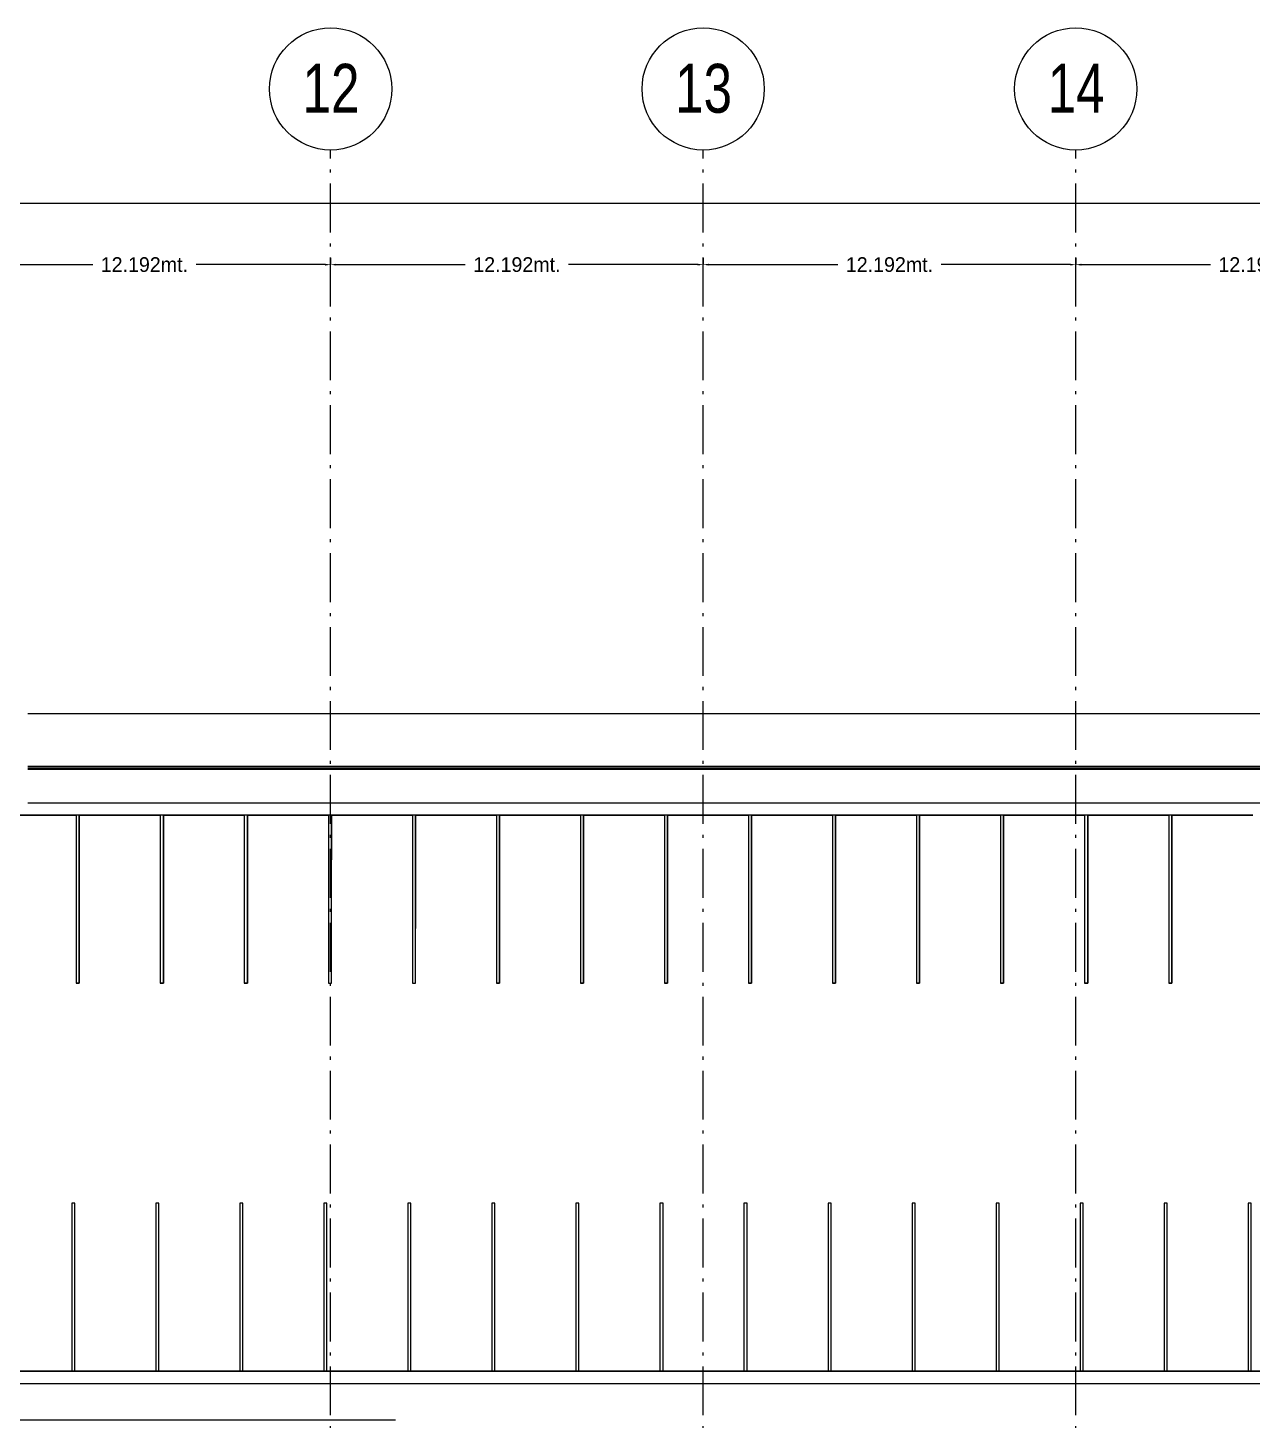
# Model space of a CAD drawing. Header units: metres. Extents: x -55 to 260, y -121 to 64.
# Drawn here: x 112.01 to 152.08, y 18.74 to 64.32 of the extents above; entities that cross this region are included whole.
import ezdxf

# ---------------------------------------------------------------- set-up
doc = ezdxf.new("R2010")
doc.units = ezdxf.units.M
doc.linetypes.add('01_Grid', pattern=[2.32, 1.6, -0.36, 0, -0.36])
for name, color, linetype, lineweight in [('0-1', 7, 'Continuous', 5), ('03EJES-1', 1, '01_Grid', 5), ('04NOEJE', 2, 'Continuous', 18), ('04NOEJE-1', 2, 'Continuous', 5), ('31COTAS', 1, 'Continuous', 5), ('45ESTAC-1', 253, 'Continuous', 5), ('55BARANDAL-1', 253, 'Continuous', 5), ('70LINEA-1', 254, 'Continuous', 5)]:
    doc.layers.add(name, color=color, linetype=linetype, lineweight=lineweight)
doc.styles.add('Arial', font='arial.ttf', dxfattribs={"width": 0.75, "height": 1.6})
doc.dimstyles.get("Standard").update_dxf_attribs({"dimtxt": 0.48, "dimasz": 0.18, "dimexe": 0, "dimexo": 0, "dimgap": 0.09, "dimtad": 0, "dimtih": 1, "dimtoh": 1, "dimdec": 3, "dimzin": 0, "dimdsep": 46, "dimtxsty": 'Standard', "dimcen": 0.09, "dimadec": 0, "dimazin": 0, "dimtfac": 1, "dimtdec": 4, "dimtofl": 0, "dimtmove": 0, "dimatfit": 3, "dimfxl": 1, "dimtolj": 1, "dimtzin": 0, "dimarcsym": 0})

# ---------------------------------------------------------------- blocks, each defined once
blk = doc.blocks.new('Parking Lot - Single - Single-V64-A1 _ A700')
at = {"layer": '70LINEA-1'}
for p, q in [((149.445, 38.54), (149.345, 38.54)), ((149.345, 38.54), (149.345, 33.04)), ((152.095, 38.54), (149.445, 38.54)), ((149.445, 33.04), (149.445, 38.54)), ((149.445, 38.54), (149.445, 33.04)), ((149.445, 38.54), (149.445, 38.54)), ((149.345, 33.04), (149.445, 33.04)), ((149.445, 33.04), (149.345, 33.04)), ((149.345, 33.04), (149.345, 33.04)), ((149.445, 33.04), (149.445, 33.04))]:
    blk.add_line(p, q, dxfattribs=at)
blk = doc.blocks.new('Parking Lot - Single - Single-V65-A1 _ A700')
at = {"layer": '70LINEA-1'}
for p, q in [((141.195, 38.54), (141.095, 38.54)), ((141.095, 38.54), (141.095, 33.04)), ((143.845, 38.54), (141.195, 38.54)), ((141.195, 33.04), (141.195, 38.54)), ((141.195, 38.54), (141.196, 33.04)), ((141.195, 38.54), (141.195, 38.54)), ((141.095, 33.04), (141.195, 33.04)), ((141.096, 33.04), (141.095, 33.04)), ((141.196, 33.04), (141.096, 33.04)), ((141.195, 33.04), (141.196, 33.04))]:
    blk.add_line(p, q, dxfattribs=at)
blk = doc.blocks.new('Parking Lot - Single - Single-V66-A1 _ A700')
at = {"layer": '70LINEA-1'}
for p, q in [((138.445, 38.54), (138.345, 38.54)), ((138.345, 38.54), (138.345, 33.04)), ((141.095, 38.54), (138.445, 38.54)), ((138.445, 33.04), (138.445, 38.54)), ((138.445, 38.54), (138.445, 33.04)), ((138.445, 38.54), (138.445, 38.54)), ((138.345, 33.04), (138.445, 33.04)), ((138.445, 33.04), (138.345, 33.04)), ((138.345, 33.04), (138.345, 33.04)), ((138.445, 33.04), (138.445, 33.04))]:
    blk.add_line(p, q, dxfattribs=at)
blk = doc.blocks.new('Parking Lot - Single - Single-V67-A1 _ A700')
at = {"layer": '70LINEA-1'}
for p, q in [((124.695, 38.54), (124.595, 38.54)), ((124.595, 38.54), (124.595, 33.04)), ((127.345, 38.54), (124.695, 38.54)), ((124.695, 33.04), (124.695, 38.54)), ((124.695, 38.54), (124.695, 34.831)), ((124.695, 38.54), (124.695, 38.54)), ((124.595, 33.04), (124.695, 33.04)), ((124.595, 33.04), (124.595, 33.04)), ((124.695, 33.04), (124.695, 33.04))]:
    blk.add_line(p, q, dxfattribs=at)
blk = doc.blocks.new('Parking Lot - Single - Single-V68-A1 _ A700')
at = {"layer": '70LINEA-1'}
for p, q in [((121.945, 38.54), (121.845, 38.54)), ((121.845, 38.54), (121.845, 33.04)), ((124.595, 38.54), (121.945, 38.54)), ((121.945, 33.04), (121.945, 38.54)), ((121.945, 38.54), (121.945, 37.086)), ((121.945, 38.54), (121.945, 38.54)), ((121.845, 33.04), (121.945, 33.04)), ((121.846, 33.04), (121.845, 33.04)), ((121.945, 33.04), (121.946, 33.04))]:
    blk.add_line(p, q, dxfattribs=at)
blk = doc.blocks.new('Parking Lot - Single - Single-V69-A1 _ A700')
at = {"layer": '70LINEA-1'}
for p, q in [((119.195, 38.54), (119.095, 38.54)), ((119.095, 38.54), (119.095, 33.041)), ((121.845, 38.54), (119.195, 38.54)), ((119.195, 33.041), (119.195, 38.54)), ((119.195, 38.54), (119.195, 33.041)), ((119.195, 38.54), (119.195, 38.54)), ((119.095, 33.041), (119.195, 33.041)), ((119.195, 33.041), (119.095, 33.041)), ((119.095, 33.041), (119.095, 33.041)), ((119.195, 33.041), (119.195, 33.041))]:
    blk.add_line(p, q, dxfattribs=at)
blk = doc.blocks.new('Parking Lot - Single - Single-V70-A1 _ A700')
at = {"layer": '70LINEA-1'}
for p, q in [((110.945, 38.54), (110.845, 38.54)), ((110.845, 38.54), (110.845, 33.041)), ((113.595, 38.54), (110.945, 38.54)), ((110.945, 33.041), (110.945, 38.54)), ((110.945, 38.54), (110.946, 33.041)), ((110.945, 38.54), (110.945, 38.54)), ((110.845, 33.041), (110.945, 33.041)), ((110.846, 33.041), (110.845, 33.041)), ((110.946, 33.041), (110.846, 33.041)), ((110.945, 33.041), (110.946, 33.041))]:
    blk.add_line(p, q, dxfattribs=at)
blk = doc.blocks.new('Parking Lot - Single - Single-V218-A1 _ A700')
at = {"layer": '70LINEA-1'}
for p, q in [((110.697, 25.84), (110.697, 20.34)), ((110.797, 25.84), (110.697, 25.84)), ((110.797, 20.34), (110.797, 25.84)), ((107.997, 20.34), (110.747, 20.34)), ((110.697, 20.34), (110.797, 20.34)), ((110.797, 20.34), (110.697, 20.34)), ((110.697, 20.34), (110.697, 20.34)), ((110.797, 20.34), (110.797, 20.34))]:
    blk.add_line(p, q, dxfattribs=at)
blk = doc.blocks.new('Parking Lot - Single - Single-V219-A1 _ A700')
at = {"layer": '70LINEA-1'}
for p, q in [((132.697, 25.84), (132.697, 20.34)), ((132.797, 25.84), (132.697, 25.84)), ((132.797, 20.34), (132.797, 25.84)), ((129.997, 20.34), (132.747, 20.34)), ((132.697, 20.34), (132.797, 20.34)), ((132.797, 20.34), (132.697, 20.34)), ((132.697, 20.34), (132.697, 20.34)), ((132.797, 20.34), (132.797, 20.34))]:
    blk.add_line(p, q, dxfattribs=at)
blk = doc.blocks.new('Parking Lot - Single - Single-V220-A1 _ A700')
at = {"layer": '70LINEA-1'}
for p, q in [((140.947, 25.84), (140.947, 20.34)), ((141.047, 25.84), (140.947, 25.84)), ((141.047, 20.34), (141.047, 25.84)), ((138.247, 20.34), (140.997, 20.34)), ((140.947, 20.34), (141.047, 20.34)), ((141.047, 20.34), (140.947, 20.34)), ((140.947, 20.34), (140.947, 20.34)), ((141.047, 20.34), (141.047, 20.34))]:
    blk.add_line(p, q, dxfattribs=at)
blk = doc.blocks.new('Parking Lot - Single - Single-V221-A1 _ A700')
at = {"layer": '70LINEA-1'}
for p, q in [((151.947, 25.84), (151.947, 20.34)), ((152.047, 25.84), (151.947, 25.84)), ((152.047, 20.34), (152.047, 25.84)), ((149.247, 20.34), (151.997, 20.34)), ((151.947, 20.34), (152.047, 20.34)), ((152.047, 20.34), (151.947, 20.34)), ((151.947, 20.34), (151.947, 20.34)), ((152.047, 20.34), (152.047, 20.34))]:
    blk.add_line(p, q, dxfattribs=at)
blk = doc.blocks.new('Railing - Railing-7533586-A1 _ A700')
at = {"layer": '55BARANDAL-1'}
for p, q in [((112.011, 40.09), (112.453, 40.09)), ((112.453, 40.04), (112.011, 40.04)), ((112.453, 40.09), (112.453, 40.04)), ((112.453, 40.04), (112.453, 40.09)), ((112.453, 40.09), (115.453, 40.09)), ((115.453, 40.04), (112.453, 40.04)), ((115.453, 40.09), (115.453, 40.04)), ((115.453, 40.04), (115.453, 40.09)), ((115.453, 40.09), (118.453, 40.09)), ((118.453, 40.04), (115.453, 40.04)), ((118.453, 40.09), (118.453, 40.04)), ((118.453, 40.04), (118.453, 40.09)), ((118.453, 40.09), (121.453, 40.09)), ((121.453, 40.04), (118.453, 40.04)), ((121.453, 40.09), (121.453, 40.04)), ((121.453, 40.04), (121.453, 40.09)), ((121.453, 40.09), (124.453, 40.09)), ((124.453, 40.04), (121.453, 40.04)), ((124.453, 40.09), (124.453, 40.04)), ((124.453, 40.04), (124.453, 40.09)), ((124.453, 40.09), (127.453, 40.09)), ((127.453, 40.04), (124.453, 40.04)), ((127.453, 40.09), (127.453, 40.04)), ((127.453, 40.04), (127.453, 40.09)), ((127.453, 40.09), (130.453, 40.09)), ((130.453, 40.04), (127.453, 40.04)), ((130.453, 40.09), (130.453, 40.04)), ((130.453, 40.04), (130.453, 40.09)), ((130.453, 40.09), (133.453, 40.09)), ((133.453, 40.04), (130.453, 40.04)), ((133.453, 40.09), (133.453, 40.04)), ((133.453, 40.04), (133.453, 40.09)), ((133.453, 40.09), (133.861, 40.09)), ((133.861, 40.04), (133.453, 40.04)), ((133.861, 40.04), (133.861, 40.09)), ((133.861, 40.09), (136.453, 40.09)), ((136.453, 40.04), (133.861, 40.04)), ((136.453, 40.09), (136.453, 40.04)), ((136.453, 40.04), (136.453, 40.09)), ((136.453, 40.09), (139.453, 40.09)), ((139.453, 40.04), (136.453, 40.04)), ((139.453, 40.09), (139.453, 40.04)), ((139.453, 40.04), (139.453, 40.09)), ((139.453, 40.09), (142.453, 40.09)), ((142.453, 40.04), (139.453, 40.04)), ((142.453, 40.09), (142.453, 40.04)), ((142.453, 40.04), (142.453, 40.09)), ((142.453, 40.09), (145.453, 40.09)), ((145.453, 40.04), (142.453, 40.04)), ((145.453, 40.09), (145.453, 40.04)), ((145.453, 40.04), (145.453, 40.09)), ((145.453, 40.09), (148.453, 40.09)), ((148.453, 40.04), (145.453, 40.04)), ((148.453, 40.09), (148.453, 40.04)), ((148.453, 40.04), (148.453, 40.09)), ((148.453, 40.09), (151.453, 40.09)), ((151.453, 40.04), (148.453, 40.04)), ((151.453, 40.09), (151.453, 40.04)), ((151.453, 40.04), (151.453, 40.09)), ((151.453, 40.09), (151.601, 40.09)), ((151.601, 40.04), (151.453, 40.04)), ((151.601, 40.04), (151.601, 40.09)), ((151.601, 40.09), (154.453, 40.09)), ((154.453, 40.04), (151.601, 40.04))]:
    blk.add_line(p, q, dxfattribs=at)
blk = doc.blocks.new('22011_AR_rvt-1-A1 _ A700')
at = {"layer": '70LINEA-1'}
for p, q in [((133.861, 38.94), (112.011, 38.94)), ((151.601, 38.94), (133.861, 38.94)), ((173.551, 38.94), (151.601, 38.94)), ((110.945, 38.54), (113.595, 38.54)), ((113.695, 38.54), (116.345, 38.54)), ((116.445, 38.54), (119.095, 38.54)), ((119.195, 38.54), (120.172, 38.54)), ((120.172, 38.54), (121.845, 38.54)), ((121.945, 38.54), (124.595, 38.54)), ((124.695, 38.54), (127.345, 38.54)), ((127.445, 38.54), (130.095, 38.54)), ((130.195, 38.54), (132.845, 38.54)), ((132.945, 38.54), (135.595, 38.54)), ((135.695, 38.54), (138.345, 38.54)), ((138.445, 38.54), (140.172, 38.54)), ((140.172, 38.54), (141.095, 38.54)), ((141.195, 38.54), (143.845, 38.54)), ((143.945, 38.54), (146.595, 38.54)), ((146.695, 38.54), (149.345, 38.54)), ((149.445, 38.54), (150.172, 38.54)), ((150.172, 38.54), (152.095, 38.54)), ((120.172, 20.34), (110.172, 20.34)), ((130.172, 20.34), (120.172, 20.34)), ((140.172, 20.34), (130.172, 20.34)), ((150.172, 20.34), (140.172, 20.34)), ((160.172, 20.34), (150.172, 20.34)), ((90.276, 19.94), (168.195, 19.94))]:
    blk.add_line(p, q, dxfattribs=at)
at = {"layer": '45ESTAC-1'}
for name, p in [('Parking Lot - Single - Single-V70-A1 _ A700', (0, 0)), ('Parking Lot - Single - Single-V69-A1 _ A700', (-5.5, 0)), ('Parking Lot - Single - Single-V69-A1 _ A700', (-2.75, 0)), ('Parking Lot - Single - Single-V69-A1 _ A700', (0, 0)), ('Parking Lot - Single - Single-V68-A1 _ A700', (0, 0)), ('Parking Lot - Single - Single-V67-A1 _ A700', (0, 0)), ('Parking Lot - Single - Single-V66-A1 _ A700', (-11, 0)), ('Parking Lot - Single - Single-V66-A1 _ A700', (-8.25, 0)), ('Parking Lot - Single - Single-V66-A1 _ A700', (-5.5, 0)), ('Parking Lot - Single - Single-V66-A1 _ A700', (-2.75, 0)), ('Parking Lot - Single - Single-V66-A1 _ A700', (0, 0)), ('Parking Lot - Single - Single-V65-A1 _ A700', (0, 0)), ('Parking Lot - Single - Single-V64-A1 _ A700', (-5.5, 0)), ('Parking Lot - Single - Single-V64-A1 _ A700', (-2.75, 0)), ('Parking Lot - Single - Single-V64-A1 _ A700', (0, 0)), ('Parking Lot - Single - Single-V218-A1 _ A700', (2.75, 0)), ('Parking Lot - Single - Single-V218-A1 _ A700', (5.5, 0)), ('Parking Lot - Single - Single-V218-A1 _ A700', (8.25, 0)), ('Parking Lot - Single - Single-V218-A1 _ A700', (11, 0)), ('Parking Lot - Single - Single-V218-A1 _ A700', (13.75, 0)), ('Parking Lot - Single - Single-V218-A1 _ A700', (16.5, 0)), ('Parking Lot - Single - Single-V218-A1 _ A700', (19.25, 0)), ('Parking Lot - Single - Single-V219-A1 _ A700', (0, 0)), ('Parking Lot - Single - Single-V219-A1 _ A700', (2.75, 0)), ('Parking Lot - Single - Single-V219-A1 _ A700', (5.5, 0)), ('Parking Lot - Single - Single-V220-A1 _ A700', (0, 0)), ('Parking Lot - Single - Single-V220-A1 _ A700', (2.75, 0)), ('Parking Lot - Single - Single-V220-A1 _ A700', (5.5, 0)), ('Parking Lot - Single - Single-V220-A1 _ A700', (8.25, 0)), ('Parking Lot - Single - Single-V221-A1 _ A700', (0, 0)), ('Parking Lot - Single - Single-V221-A1 _ A700', (2.75, 0))]:
    blk.add_blockref(name, p, dxfattribs=at)
at = {"layer": '55BARANDAL-1'}
blk.add_blockref('Railing - Railing-7533586-A1 _ A700', (0, 0), dxfattribs=at)
blk = doc.blocks.new('Parking Lot - Single - Single-V469-A1 _ A700')
at = {"layer": '70LINEA-1'}
for p, q in [((149.445, 38.54), (149.345, 38.54)), ((149.345, 38.54), (149.345, 33.04)), ((152.095, 38.54), (149.445, 38.54)), ((149.445, 33.04), (149.445, 38.54)), ((149.445, 38.54), (149.445, 33.04)), ((149.445, 38.54), (149.445, 38.54)), ((149.345, 33.04), (149.445, 33.04)), ((149.445, 33.04), (149.345, 33.04)), ((149.345, 33.04), (149.345, 33.04)), ((149.445, 33.04), (149.445, 33.04))]:
    blk.add_line(p, q, dxfattribs=at)
blk = doc.blocks.new('Parking Lot - Single - Single-V470-A1 _ A700')
at = {"layer": '70LINEA-1'}
for p, q in [((141.195, 38.54), (141.095, 38.54)), ((141.095, 38.54), (141.095, 33.04)), ((143.845, 38.54), (141.195, 38.54)), ((141.195, 33.04), (141.195, 38.54)), ((141.195, 38.54), (141.196, 33.04)), ((141.195, 38.54), (141.195, 38.54)), ((141.095, 33.04), (141.195, 33.04)), ((141.096, 33.04), (141.095, 33.04)), ((141.196, 33.04), (141.096, 33.04)), ((141.195, 33.04), (141.196, 33.04))]:
    blk.add_line(p, q, dxfattribs=at)
blk = doc.blocks.new('Parking Lot - Single - Single-V471-A1 _ A700')
at = {"layer": '70LINEA-1'}
for p, q in [((138.445, 38.54), (138.345, 38.54)), ((138.345, 38.54), (138.345, 33.04)), ((141.095, 38.54), (138.445, 38.54)), ((138.445, 33.04), (138.445, 38.54)), ((138.445, 38.54), (138.445, 33.04)), ((138.445, 38.54), (138.445, 38.54)), ((138.345, 33.04), (138.445, 33.04)), ((138.445, 33.04), (138.345, 33.04)), ((138.345, 33.04), (138.345, 33.04)), ((138.445, 33.04), (138.445, 33.04))]:
    blk.add_line(p, q, dxfattribs=at)
blk = doc.blocks.new('Parking Lot - Single - Single-V472-A1 _ A700')
at = {"layer": '70LINEA-1'}
for p, q in [((124.695, 38.54), (124.595, 38.54)), ((124.595, 38.54), (124.595, 33.04)), ((127.345, 38.54), (124.695, 38.54)), ((124.695, 33.04), (124.695, 38.54)), ((124.695, 38.54), (124.695, 34.831)), ((124.695, 38.54), (124.695, 38.54)), ((124.595, 33.04), (124.695, 33.04)), ((124.595, 33.04), (124.595, 33.04)), ((124.695, 33.04), (124.695, 33.04))]:
    blk.add_line(p, q, dxfattribs=at)
blk = doc.blocks.new('Parking Lot - Single - Single-V473-A1 _ A700')
at = {"layer": '70LINEA-1'}
for p, q in [((121.945, 38.54), (121.845, 38.54)), ((121.845, 38.54), (121.845, 33.04)), ((124.595, 38.54), (121.945, 38.54)), ((121.945, 33.04), (121.945, 38.54)), ((121.945, 38.54), (121.945, 37.086)), ((121.945, 38.54), (121.945, 38.54)), ((121.845, 33.04), (121.945, 33.04)), ((121.846, 33.04), (121.845, 33.04)), ((121.945, 33.04), (121.946, 33.04))]:
    blk.add_line(p, q, dxfattribs=at)
blk = doc.blocks.new('Parking Lot - Single - Single-V474-A1 _ A700')
at = {"layer": '70LINEA-1'}
for p, q in [((119.195, 38.54), (119.095, 38.54)), ((119.095, 38.54), (119.095, 33.041)), ((121.845, 38.54), (119.195, 38.54)), ((119.195, 33.041), (119.195, 38.54)), ((119.195, 38.54), (119.195, 33.041)), ((119.195, 38.54), (119.195, 38.54)), ((119.095, 33.041), (119.195, 33.041)), ((119.195, 33.041), (119.095, 33.041)), ((119.095, 33.041), (119.095, 33.041)), ((119.195, 33.041), (119.195, 33.041))]:
    blk.add_line(p, q, dxfattribs=at)
blk = doc.blocks.new('Parking Lot - Single - Single-V475-A1 _ A700')
at = {"layer": '70LINEA-1'}
for p, q in [((110.945, 38.54), (110.845, 38.54)), ((110.845, 38.54), (110.845, 33.041)), ((113.595, 38.54), (110.945, 38.54)), ((110.945, 33.041), (110.945, 38.54)), ((110.945, 38.54), (110.946, 33.041)), ((110.945, 38.54), (110.945, 38.54)), ((110.845, 33.041), (110.945, 33.041)), ((110.846, 33.041), (110.845, 33.041)), ((110.946, 33.041), (110.846, 33.041)), ((110.945, 33.041), (110.946, 33.041))]:
    blk.add_line(p, q, dxfattribs=at)
blk = doc.blocks.new('22011_AR_rvt-2-A1 _ A700')
at = {"layer": '70LINEA-1'}
for p, q in [((112.011, 41.876), (133.861, 41.876)), ((133.861, 41.876), (151.601, 41.876)), ((151.601, 41.876), (173.551, 41.876)), ((133.861, 40.141), (112.011, 40.141)), ((151.601, 40.141), (133.861, 40.141)), ((173.551, 40.141), (151.601, 40.141)), ((133.861, 38.94), (112.011, 38.94)), ((151.601, 38.94), (133.861, 38.94)), ((173.551, 38.94), (151.601, 38.94)), ((110.945, 38.54), (113.595, 38.54)), ((113.695, 38.54), (116.345, 38.54)), ((116.445, 38.54), (119.095, 38.54)), ((119.195, 38.54), (120.172, 38.54)), ((120.172, 38.54), (121.845, 38.54)), ((121.945, 38.54), (124.595, 38.54)), ((124.695, 38.54), (127.345, 38.54)), ((127.445, 38.54), (130.095, 38.54)), ((130.195, 38.54), (132.845, 38.54)), ((132.945, 38.54), (135.595, 38.54)), ((135.695, 38.54), (138.345, 38.54)), ((138.445, 38.54), (140.172, 38.54)), ((140.172, 38.54), (141.095, 38.54)), ((141.195, 38.54), (143.845, 38.54)), ((143.945, 38.54), (146.595, 38.54)), ((146.695, 38.54), (149.345, 38.54)), ((149.445, 38.54), (150.172, 38.54)), ((150.172, 38.54), (152.095, 38.54)), ((120.172, 20.34), (110.172, 20.34)), ((130.172, 20.34), (120.172, 20.34)), ((140.172, 20.34), (130.172, 20.34)), ((150.172, 20.34), (140.172, 20.34)), ((160.172, 20.34), (150.172, 20.34)), ((90.276, 19.94), (168.195, 19.94)), ((124.041, 18.74), (96.709, 18.74))]:
    blk.add_line(p, q, dxfattribs=at)
at = {"layer": '45ESTAC-1'}
for name, p in [('Parking Lot - Single - Single-V475-A1 _ A700', (0, 0)), ('Parking Lot - Single - Single-V474-A1 _ A700', (-5.5, 0)), ('Parking Lot - Single - Single-V474-A1 _ A700', (-2.75, 0)), ('Parking Lot - Single - Single-V474-A1 _ A700', (0, 0)), ('Parking Lot - Single - Single-V473-A1 _ A700', (0, 0)), ('Parking Lot - Single - Single-V472-A1 _ A700', (0, 0)), ('Parking Lot - Single - Single-V471-A1 _ A700', (-11, 0)), ('Parking Lot - Single - Single-V471-A1 _ A700', (-8.25, 0)), ('Parking Lot - Single - Single-V471-A1 _ A700', (-5.5, 0)), ('Parking Lot - Single - Single-V471-A1 _ A700', (-2.75, 0)), ('Parking Lot - Single - Single-V471-A1 _ A700', (0, 0)), ('Parking Lot - Single - Single-V470-A1 _ A700', (0, 0)), ('Parking Lot - Single - Single-V469-A1 _ A700', (-5.5, 0)), ('Parking Lot - Single - Single-V469-A1 _ A700', (-2.75, 0)), ('Parking Lot - Single - Single-V469-A1 _ A700', (0, 0)), ('Parking Lot - Single - Single-V218-A1 _ A700', (2.75, 0)), ('Parking Lot - Single - Single-V218-A1 _ A700', (5.5, 0)), ('Parking Lot - Single - Single-V218-A1 _ A700', (8.25, 0)), ('Parking Lot - Single - Single-V218-A1 _ A700', (11, 0)), ('Parking Lot - Single - Single-V218-A1 _ A700', (13.75, 0)), ('Parking Lot - Single - Single-V218-A1 _ A700', (16.5, 0)), ('Parking Lot - Single - Single-V218-A1 _ A700', (19.25, 0)), ('Parking Lot - Single - Single-V219-A1 _ A700', (0, 0)), ('Parking Lot - Single - Single-V219-A1 _ A700', (2.75, 0)), ('Parking Lot - Single - Single-V219-A1 _ A700', (5.5, 0)), ('Parking Lot - Single - Single-V220-A1 _ A700', (0, 0)), ('Parking Lot - Single - Single-V220-A1 _ A700', (2.75, 0)), ('Parking Lot - Single - Single-V220-A1 _ A700', (5.5, 0)), ('Parking Lot - Single - Single-V220-A1 _ A700', (8.25, 0)), ('Parking Lot - Single - Single-V221-A1 _ A700', (0, 0)), ('Parking Lot - Single - Single-V221-A1 _ A700', (2.75, 0))]:
    blk.add_blockref(name, p, dxfattribs=at)
at = {"layer": '55BARANDAL-1'}
blk.add_blockref('Railing - Railing-7533586-A1 _ A700', (0, 0), dxfattribs=at)
blk = doc.blocks.new('Grid - Standard-4449989-A1 _ A700')
at = {"layer": '04NOEJE'}
blk.add_circle((0, 0), 0.005, dxfattribs=at)
blk = doc.blocks.new('DIMBLOCK11-A1 _ A700')
at = {"layer": '31COTAS', "color": 0, "lineweight": -2}
for p, q in [((109.728, 56.791), (109.728, 56.565)), ((109.908, 56.565), (114.134, 56.565)), ((121.74, 56.565), (117.514, 56.565)), ((121.92, 56.791), (121.92, 56.565))]:
    blk.add_line(p, q, dxfattribs=at)
at = {"layer": '31COTAS', "color": 0}
for points in [[(109.908, 56.595), (109.908, 56.535), (109.728, 56.565)], [(121.74, 56.535), (121.74, 56.595), (121.92, 56.565)]]:
    blk.add_solid(points, dxfattribs=at)
at = {"layer": 'Defpoints', "color": 0}
for p in [(109.728, 56.791), (121.92, 56.791), (121.92, 56.565)]:
    blk.add_point(p, dxfattribs=at)
at = {"layer": '31COTAS', "color": 0, "insert": (115.824, 56.565), "char_height": 0.48, "attachment_point": 5}
blk.add_mtext('\\A1;12.192mt.', dxfattribs=at)
blk = doc.blocks.new('DIMBLOCK12-A1 _ A700')
at = {"layer": '31COTAS', "color": 0, "lineweight": -2}
for p, q in [((121.92, 56.791), (121.92, 56.565)), ((122.1, 56.565), (126.326, 56.565)), ((133.932, 56.565), (129.706, 56.565)), ((134.112, 56.791), (134.112, 56.565))]:
    blk.add_line(p, q, dxfattribs=at)
at = {"layer": '31COTAS', "color": 0}
for points in [[(122.1, 56.595), (122.1, 56.535), (121.92, 56.565)], [(133.932, 56.535), (133.932, 56.595), (134.112, 56.565)]]:
    blk.add_solid(points, dxfattribs=at)
at = {"layer": 'Defpoints', "color": 0}
for p in [(121.92, 56.791), (134.112, 56.791), (134.112, 56.565)]:
    blk.add_point(p, dxfattribs=at)
at = {"layer": '31COTAS', "color": 0, "insert": (128.016, 56.565), "char_height": 0.48, "attachment_point": 5}
blk.add_mtext('\\A1;12.192mt.', dxfattribs=at)
blk = doc.blocks.new('DIMBLOCK13-A1 _ A700')
at = {"layer": '31COTAS', "color": 0, "lineweight": -2}
for p, q in [((134.112, 56.791), (134.112, 56.565)), ((134.292, 56.565), (138.518, 56.565)), ((146.124, 56.565), (141.898, 56.565)), ((146.304, 56.791), (146.304, 56.565))]:
    blk.add_line(p, q, dxfattribs=at)
at = {"layer": '31COTAS', "color": 0}
for points in [[(134.292, 56.595), (134.292, 56.535), (134.112, 56.565)], [(146.124, 56.535), (146.124, 56.595), (146.304, 56.565)]]:
    blk.add_solid(points, dxfattribs=at)
at = {"layer": 'Defpoints', "color": 0}
for p in [(134.112, 56.791), (146.304, 56.791), (146.304, 56.565)]:
    blk.add_point(p, dxfattribs=at)
at = {"layer": '31COTAS', "color": 0, "insert": (140.208, 56.565), "char_height": 0.48, "attachment_point": 5}
blk.add_mtext('\\A1;12.192mt.', dxfattribs=at)
blk = doc.blocks.new('DIMBLOCK14-A1 _ A700')
at = {"layer": '31COTAS', "color": 0, "lineweight": -2}
for p, q in [((146.304, 56.791), (146.304, 56.565)), ((146.484, 56.565), (150.71, 56.565)), ((158.316, 56.565), (154.09, 56.565)), ((158.496, 56.791), (158.496, 56.565))]:
    blk.add_line(p, q, dxfattribs=at)
at = {"layer": '31COTAS', "color": 0}
for points in [[(146.484, 56.595), (146.484, 56.535), (146.304, 56.565)], [(158.316, 56.535), (158.316, 56.595), (158.496, 56.565)]]:
    blk.add_solid(points, dxfattribs=at)
at = {"layer": 'Defpoints', "color": 0}
for p in [(146.304, 56.791), (158.496, 56.791), (158.496, 56.565)]:
    blk.add_point(p, dxfattribs=at)
at = {"layer": '31COTAS', "color": 0, "insert": (152.4, 56.565), "char_height": 0.48, "attachment_point": 5}
blk.add_mtext('\\A1;12.192mt.', dxfattribs=at)
blk = doc.blocks.new('DIMBLOCK19-A1 _ A700')
at = {"layer": '31COTAS', "color": 0, "lineweight": -2}
for p, q in [((-12.192, 58.791), (-12.192, 58.565)), ((-12.012, 58.565), (89.39, 58.565)), ((194.892, 58.565), (93.49, 58.565)), ((195.072, 58.791), (195.072, 58.565))]:
    blk.add_line(p, q, dxfattribs=at)
at = {"layer": '31COTAS', "color": 0}
for points in [[(-12.012, 58.595), (-12.012, 58.535), (-12.192, 58.565)], [(194.892, 58.535), (194.892, 58.595), (195.072, 58.565)]]:
    blk.add_solid(points, dxfattribs=at)
at = {"layer": 'Defpoints', "color": 0}
for p in [(-12.192, 58.791), (195.072, 58.791), (195.072, 58.565)]:
    blk.add_point(p, dxfattribs=at)
at = {"layer": '31COTAS', "color": 0, "insert": (91.44, 58.565), "char_height": 0.48, "attachment_point": 5}
blk.add_mtext('\\A1;207.264mt.', dxfattribs=at)

msp = doc.modelspace()

# ---------------------------------------------------------------- linework, layer by layer
at = {"layer": '03EJES-1'}
for p, q in [((121.92, -60.96), (121.92, 60.3168)), ((134.112, -60.96), (134.112, 60.3168)), ((146.304, -60.96), (146.304, 60.3168))]:
    msp.add_line(p, q, dxfattribs=at)

# ---------------------------------------------------------------- block references
at = {"layer": '0-1'}
for name in ['22011_AR_rvt-2-A1 _ A700', '22011_AR_rvt-1-A1 _ A700']:
    msp.add_blockref(name, (0, 0), dxfattribs=at)
at = {"layer": '04NOEJE', "xscale": 399.9999999999997, "yscale": 399.9999999999997, "zscale": 399.9999999999997}
for p in [(121.92, 62.3168), (134.112, 62.3168), (146.304, 62.3168)]:
    msp.add_blockref('Grid - Standard-4449989-A1 _ A700', p, dxfattribs=at)

# ---------------------------------------------------------------- texts
at = {"layer": '04NOEJE-1', "char_height": 1.6, "width": 2.260759, "attachment_point": 1, "style": 'Arial'}
for s, insert in [('12', (121.0009, 63.1389)), ('13', (133.1929, 63.1389)), ('14', (145.3849, 63.1389))]:
    msp.add_mtext(s, dxfattribs=dict(at, insert=insert))

# ---------------------------------------------------------------- dimensions: what is measured, and where the dimension line sits
at = {"layer": '31COTAS'}
for base, p1, p2, picture, middle in [((195.072, 58.5652), (-12.192, 58.7914), (195.072, 58.7914), 'DIMBLOCK19-A1 _ A700', (91.44, 58.5652)), ((121.92, 56.5652), (109.728, 56.7914), (121.92, 56.7914), 'DIMBLOCK11-A1 _ A700', (115.824, 56.5652)), ((134.112, 56.5652), (121.92, 56.7914), (134.112, 56.7914), 'DIMBLOCK12-A1 _ A700', (128.016, 56.5652)), ((146.304, 56.5652), (134.112, 56.7914), (146.304, 56.7914), 'DIMBLOCK13-A1 _ A700', (140.208, 56.5652)), ((158.496, 56.5652), (146.304, 56.7914), (158.496, 56.7914), 'DIMBLOCK14-A1 _ A700', (152.4, 56.5652))]:
    dim = msp.add_linear_dim(base=base, p1=p1, p2=p2, dimstyle='Standard', override={"dimpost": 'mt.'}, dxfattribs=at)
    dim.commit()
    dim.dimension.update_dxf_attribs({"geometry": picture, "text_midpoint": middle})

doc.saveas('drawing.dxf')
